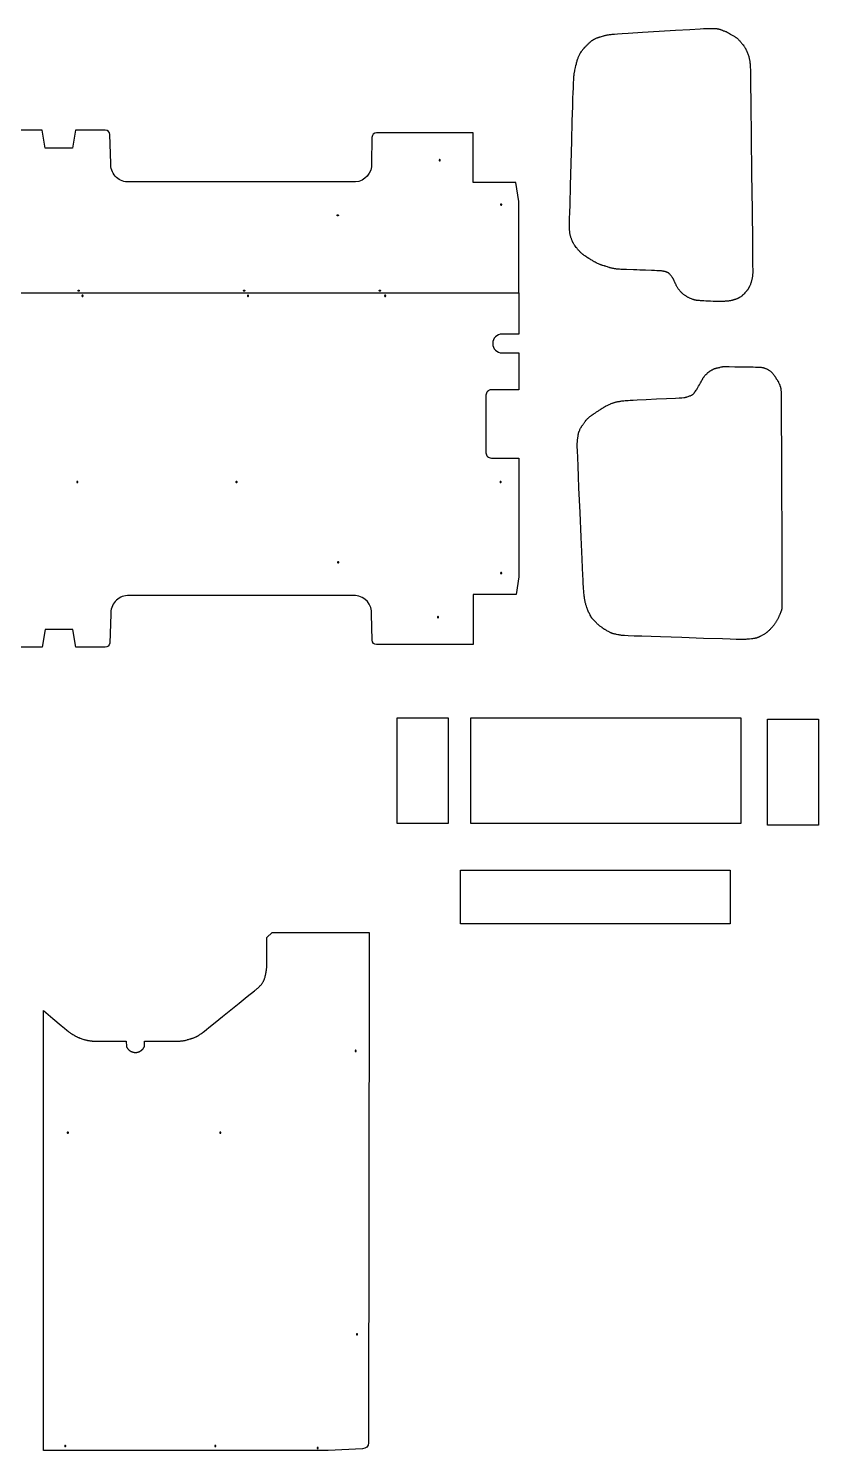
# Model space of a CAD drawing. Extents: x 131 to 9443, y -8375 to -373.
# Drawn here: x 2486 to 5136, y -8360 to -3588 of the extents above; entities that cross this region are included whole.
import ezdxf

# ---------------------------------------------------------------- set-up
doc = ezdxf.new("R2010")
doc.units = 0
doc.layers.add('Default Layer', color=1, linetype='CONTINUOUS')

msp = doc.modelspace()

# ---------------------------------------------------------------- linework, layer by layer
at = {"layer": 'Default Layer'}
for points in [[(4754.5, -3588.7), (4757.2, -3588.6), (4759.9, -3588.5), (4762.6, -3588.5), (4765.3, -3588.4), (4770.7, -3588.4), (4776, -3588.4), (4777.9, -3588.4), (4779.9, -3588.3), (4783.8, -3588.3), (4785.7, -3588.2), (4787.5, -3588.2), (4789.2, -3588.3), (4790, -3588.3), (4790.7, -3588.4), (4792.1, -3588.5), (4793.5, -3588.6), (4794.9, -3588.8), (4796.3, -3589), (4797.7, -3589.3), (4799.1, -3589.5), (4800.4, -3589.8), (4801.8, -3590.2), (4803.2, -3590.5), (4804.7, -3591), (4806.2, -3591.5), (4807.8, -3592), (4809.4, -3592.6), (4811, -3593.2), (4814.2, -3594.4), (4817.6, -3595.7), (4819.6, -3596.4), (4821.7, -3597.3), (4823.8, -3598.1), (4825.9, -3599), (4827.9, -3599.9), (4828.9, -3600.4), (4829.8, -3600.9), (4830.8, -3601.3), (4831.7, -3601.8), (4833.5, -3602.8), (4835.3, -3603.9), (4837.1, -3604.9), (4840.6, -3607.1), (4842.4, -3608.2), (4844.1, -3609.3), (4846.2, -3610.4), (4848.3, -3611.7), (4852.6, -3614.1), (4854.6, -3615.3), (4856.6, -3616.4), (4857.5, -3617), (4858.4, -3617.6), (4859.2, -3618.1), (4859.9, -3618.7), (4860.6, -3619.2), (4861.3, -3619.8), (4862.7, -3620.9), (4864, -3622.1), (4865.3, -3623.3), (4866.6, -3624.5), (4867.9, -3625.8), (4869.1, -3627.1), (4870.3, -3628.4), (4871.7, -3629.8), (4873.2, -3631.6), (4874.8, -3633.5), (4876.5, -3635.6), (4878.3, -3637.7), (4879.9, -3639.8), (4881.5, -3641.8), (4882.9, -3643.7), (4885.4, -3647.1), (4886.6, -3648.8), (4887.8, -3650.5), (4889, -3652.3), (4890.1, -3654.1), (4890.7, -3655), (4891.2, -3655.9), (4891.8, -3656.8), (4892.3, -3657.8), (4892.8, -3658.8), (4893.3, -3659.9), (4893.9, -3661.1), (4894.5, -3662.4), (4895.8, -3665.2), (4897.1, -3668.3), (4898.3, -3671.4), (4898.9, -3672.9), (4899.5, -3674.4), (4900, -3675.9), (4900.6, -3677.3), (4901, -3678.6), (4901.4, -3679.9), (4901.8, -3681.1), (4902.1, -3682.3), (4902.8, -3684.7), (4903.4, -3687.2), (4904, -3689.7), (4904.5, -3692.2), (4905, -3694.7), (4905.4, -3697.2), (4905.7, -3699.7), (4905.9, -3701), (4906.1, -3702.6), (4906.2, -3704.4), (4906.4, -3706.3), (4906.7, -3710.6), (4906.9, -3715.3), (4907.1, -3720.3), (4907.4, -3725.3), (4907.5, -3730.2), (4907.7, -3734.8), (4907.8, -3737.7), (4907.8, -3744.2), (4908.1, -3767), (4909.1, -3844.6), (4910.3, -3952.4), (4911.7, -4075.1), (4913.1, -4197.6), (4914.3, -4304.4), (4914.7, -4347.3), (4915.1, -4380.5), (4915.3, -4402.2), (4915.3, -4408.1), (4915.3, -4410.5), (4915.2, -4412.3), (4915.1, -4414.2), (4914.9, -4416), (4914.7, -4417.9), (4914.5, -4419.7), (4914.2, -4421.6), (4913.9, -4423.4), (4913.6, -4425.3), (4913.2, -4427.2), (4912.8, -4429.3), (4912.3, -4431.5), (4911.7, -4433.7), (4911.1, -4436.1), (4910.5, -4438.4), (4909.8, -4440.7), (4909.4, -4441.8), (4909, -4442.9), (4908.2, -4445.1), (4907.4, -4447.4), (4906.4, -4449.7), (4905.4, -4452.1), (4904.9, -4453.3), (4904.4, -4454.4), (4903.8, -4455.6), (4903.3, -4456.7), (4902.7, -4457.8), (4902.1, -4458.9), (4901.5, -4460), (4900.9, -4461), (4900.3, -4462), (4899.6, -4463), (4898.9, -4463.9), (4898.2, -4464.9), (4897.4, -4465.9), (4896.7, -4466.9), (4895.9, -4467.9), (4895.1, -4468.8), (4893.5, -4470.6), (4892, -4472.4), (4889.2, -4475.5), (4886.7, -4478.3), (4885.4, -4479.6), (4884.1, -4481), (4882.7, -4482.3), (4881.3, -4483.6), (4880.6, -4484.3), (4879.9, -4484.9), (4879.2, -4485.5), (4878.4, -4486.1), (4876.9, -4487.2), (4875.2, -4488.4), (4873.4, -4489.6), (4872.5, -4490.2), (4871.6, -4490.8), (4870.6, -4491.3), (4869.7, -4491.9), (4868.7, -4492.4), (4867.7, -4493), (4866.7, -4493.5), (4865.8, -4494), (4864.8, -4494.4), (4863.8, -4494.9), (4862.7, -4495.3), (4861.6, -4495.8), (4860.3, -4496.3), (4859, -4496.7), (4857.5, -4497.2), (4856, -4497.8), (4854.4, -4498.3), (4852.8, -4498.8), (4851.2, -4499.2), (4849.5, -4499.7), (4847.8, -4500.2), (4846.1, -4500.6), (4844.4, -4501), (4842.8, -4501.4), (4841.1, -4501.8), (4839.6, -4502.1), (4837.9, -4502.3), (4836.1, -4502.6), (4834.2, -4502.8), (4832.1, -4503.1), (4830, -4503.3), (4827.7, -4503.5), (4825.4, -4503.7), (4823, -4503.9), (4820.5, -4504), (4818.1, -4504.2), (4815.6, -4504.3), (4813.1, -4504.4), (4810.7, -4504.5), (4808.2, -4504.6), (4805.9, -4504.6), (4803.6, -4504.7), (4801.1, -4504.7), (4798, -4504.6), (4794.6, -4504.6), (4790.9, -4504.4), (4786.8, -4504.3), (4782.6, -4504.1), (4773.9, -4503.8), (4765.4, -4503.3), (4757.7, -4502.9), (4751.4, -4502.5), (4747, -4502.3), (4740.2, -4501.8), (4736.7, -4501.5), (4733.2, -4501.2), (4729.8, -4500.9), (4728.2, -4500.7), (4726.7, -4500.6), (4725.3, -4500.4), (4724, -4500.2), (4722.8, -4500), (4721.8, -4499.8), (4720.8, -4499.5), (4719.9, -4499.3), (4718.9, -4499), (4717.9, -4498.7), (4717, -4498.3), (4716, -4498), (4714.2, -4497.3), (4712.3, -4496.5), (4710.5, -4495.7), (4707, -4494.3), (4703.7, -4492.8), (4702, -4492.1), (4700.4, -4491.4), (4698.7, -4490.6), (4697.1, -4489.8), (4695.5, -4489), (4694.7, -4488.5), (4693.9, -4488.1), (4693.1, -4487.6), (4692.3, -4487), (4690.5, -4485.9), (4688.7, -4484.6), (4686.9, -4483.3), (4685.1, -4482), (4683.5, -4480.7), (4681.9, -4479.5), (4680.6, -4478.4), (4679.4, -4477.3), (4678.2, -4476.3), (4677, -4475.2), (4675.9, -4474.1), (4674.8, -4473), (4673.7, -4471.8), (4672.6, -4470.7), (4671.5, -4469.5), (4670.5, -4468.2), (4669.3, -4466.7), (4668.1, -4465), (4666.9, -4463.3), (4665.6, -4461.5), (4664.4, -4459.7), (4663.2, -4457.8), (4662.1, -4456.1), (4661.1, -4454.3), (4660.1, -4452.4), (4659.1, -4450.5), (4658.1, -4448.6), (4657.2, -4446.7), (4656.3, -4444.9), (4654.7, -4441.4), (4654.3, -4440.5), (4653.9, -4439.7), (4653.2, -4438), (4651.9, -4434.5), (4651.2, -4432.8), (4650.9, -4432), (4650.5, -4431.1), (4650.1, -4430.3), (4649.7, -4429.5), (4649.3, -4428.7), (4648.8, -4427.9), (4648.4, -4427.1), (4647.8, -4426.2), (4647.3, -4425.4), (4646.7, -4424.6), (4645.5, -4422.9), (4644.3, -4421.3), (4643.1, -4419.8), (4641.9, -4418.3), (4640.9, -4417.1), (4640, -4416.1), (4638.4, -4414.2), (4637.6, -4413.2), (4636.7, -4412.3), (4635.8, -4411.4), (4635, -4410.6), (4634.5, -4410.2), (4634.1, -4409.8), (4633.7, -4409.5), (4633.2, -4409.2), (4632.8, -4408.9), (4632.4, -4408.6), (4631.5, -4408.1), (4630.5, -4407.6), (4629.6, -4407.1), (4628.6, -4406.7), (4627.7, -4406.3), (4625.7, -4405.6), (4624.7, -4405.2), (4623.8, -4404.9), (4622.8, -4404.5), (4621.8, -4404.2), (4620.8, -4404), (4619.8, -4403.7), (4618.8, -4403.5), (4617.7, -4403.3), (4616.5, -4403.1), (4615, -4402.8), (4613.1, -4402.6), (4611.1, -4402.4), (4609, -4402.1), (4606.9, -4401.9), (4604.8, -4401.7), (4602.8, -4401.6), (4601.5, -4401.5), (4599.5, -4401.4), (4593.5, -4401.1), (4585.6, -4400.8), (4576.3, -4400.4), (4555.9, -4399.7), (4537, -4399), (4526.8, -4398.6), (4515.6, -4398.2), (4492.5, -4397.4), (4481.9, -4397), (4477.1, -4396.8), (4472.7, -4396.7), (4468.9, -4396.5), (4465.6, -4396.3), (4463, -4396.1), (4462, -4396), (4461.2, -4396), (4459.7, -4395.8), (4458.2, -4395.6), (4456.7, -4395.4), (4455.2, -4395.2), (4452.1, -4394.6), (4449.1, -4394.1), (4446.1, -4393.5), (4443.3, -4392.9), (4440.6, -4392.3), (4438.1, -4391.7), (4436.9, -4391.3), (4435.7, -4391), (4434.5, -4390.6), (4433.3, -4390.2), (4430.8, -4389.4), (4428.4, -4388.5), (4423.7, -4386.9), (4421.6, -4386.1), (4419.6, -4385.5), (4417.7, -4384.9), (4415.7, -4384.4), (4411.9, -4383.3), (4410, -4382.8), (4408, -4382.2), (4407.1, -4381.9), (4406.1, -4381.6), (4405.2, -4381.3), (4404.3, -4381), (4403.3, -4380.6), (4402.3, -4380.2), (4400, -4379.2), (4397.6, -4378.1), (4395.1, -4376.9), (4392.4, -4375.6), (4389.8, -4374.3), (4387.3, -4373), (4384.9, -4371.7), (4383.7, -4371), (4382.5, -4370.3), (4380.1, -4368.9), (4377.7, -4367.4), (4375.2, -4365.9), (4372.8, -4364.4), (4370.4, -4362.8), (4365.5, -4359.7), (4360.5, -4356.4), (4357.9, -4354.7), (4355.3, -4353), (4352.7, -4351.3), (4350.3, -4349.7), (4349.2, -4348.9), (4348.1, -4348.1), (4347.1, -4347.4), (4346.2, -4346.7), (4344.4, -4345.2), (4342.6, -4343.8), (4340.9, -4342.3), (4339.2, -4340.8), (4337.5, -4339.3), (4335.9, -4337.7), (4334.3, -4336.1), (4332.7, -4334.5), (4331.9, -4333.6), (4331.1, -4332.7), (4330.3, -4331.8), (4329.5, -4330.8), (4327.9, -4328.8), (4326.3, -4326.8), (4324.8, -4324.8), (4323.3, -4322.9), (4320.8, -4319.5), (4318.7, -4316.5), (4317.6, -4315), (4316.5, -4313.5), (4315.5, -4311.9), (4314.5, -4310.4), (4314, -4309.6), (4313.6, -4308.8), (4313.1, -4308), (4312.7, -4307.2), (4312.2, -4306.2), (4311.7, -4305.1), (4311.1, -4303.8), (4310.5, -4302.4), (4309.8, -4300.8), (4309.1, -4299.1), (4308.4, -4297.3), (4307.6, -4295.4), (4306.9, -4293.5), (4306.2, -4291.5), (4305.5, -4289.5), (4304.9, -4287.5), (4304.2, -4285.5), (4303.7, -4283.6), (4303.2, -4281.7), (4303, -4280.8), (4302.8, -4279.9), (4302.6, -4279), (4302.4, -4278.1), (4302.1, -4276.2), (4301.9, -4274.2), (4301.7, -4272.2), (4301.5, -4270.2), (4301.4, -4268.1), (4301.2, -4266), (4301.1, -4263.9), (4301.1, -4261.8), (4301, -4259.6), (4300.9, -4255.3), (4300.8, -4246.8), (4300.8, -4244.7), (4300.9, -4240.5), (4301.2, -4226.5), (4301.7, -4205.9), (4302.4, -4179.8), (4304.1, -4115.2), (4306.2, -4041.2), (4308.2, -3966.5), (4310.1, -3899.7), (4311.6, -3849.4), (4312.1, -3833.1), (4312.3, -3824.1), (4313.1, -3802), (4313.6, -3790.1), (4314.1, -3778.4), (4314.3, -3772.8), (4314.5, -3767.4), (4314.8, -3762.4), (4315, -3757.7), (4315.3, -3753.6), (4315.5, -3749.9), (4315.8, -3746.9), (4315.9, -3745.7), (4316, -3744.6), (4316.3, -3742.5), (4316.6, -3740.5), (4316.9, -3738.4), (4317.3, -3736.3), (4317.7, -3734.1), (4318.1, -3732), (4318.5, -3729.9), (4319, -3727.7), (4319.9, -3723.7), (4320.8, -3719.8), (4322.4, -3713.1), (4323.8, -3707), (4324.6, -3703.9), (4325.3, -3700.8), (4326.1, -3697.7), (4326.9, -3694.9), (4327.3, -3693.5), (4327.7, -3692.2), (4328.1, -3691), (4328.5, -3689.9), (4329.4, -3687.7), (4330.2, -3685.5), (4331.1, -3683.3), (4332.1, -3681.1), (4333.1, -3679), (4334.2, -3676.9), (4335.3, -3674.8), (4336.4, -3672.8), (4337, -3671.7), (4337.7, -3670.6), (4338.4, -3669.5), (4339.1, -3668.4), (4340.6, -3666.1), (4342.2, -3663.8), (4343.8, -3661.5), (4345.5, -3659.2), (4347.1, -3657.2), (4347.9, -3656.2), (4348.6, -3655.3), (4349.4, -3654.4), (4350.1, -3653.5), (4350.9, -3652.6), (4351.7, -3651.8), (4353.4, -3650.1), (4355, -3648.5), (4356.7, -3646.9), (4358.4, -3645.3), (4360.1, -3643.7), (4361.8, -3642.1), (4363.5, -3640.4), (4365.3, -3638.7), (4367, -3636.9), (4368.8, -3635.1), (4369.7, -3634.2), (4370.7, -3633.3), (4371.6, -3632.4), (4372.6, -3631.6), (4373.6, -3630.8), (4374.5, -3630), (4375.5, -3629.2), (4376.6, -3628.5), (4377.6, -3627.8), (4378.7, -3627.1), (4379.8, -3626.4), (4380.9, -3625.8), (4382, -3625.1), (4383.1, -3624.5), (4384.3, -3623.9), (4385.5, -3623.3), (4386.6, -3622.8), (4387.8, -3622.2), (4390.2, -3621.2), (4392.6, -3620.1), (4395, -3619.2), (4396.3, -3618.7), (4397.7, -3618.2), (4399.2, -3617.6), (4400.9, -3617.1), (4402.6, -3616.5), (4404.3, -3616), (4408, -3614.8), (4411.8, -3613.7), (4415.5, -3612.7), (4417.3, -3612.3), (4419.1, -3611.8), (4420.7, -3611.4), (4422.3, -3611.1), (4423.8, -3610.7), (4425.4, -3610.4), (4426.9, -3610.1), (4428.4, -3609.9), (4431.5, -3609.4), (4434.6, -3608.9), (4437.7, -3608.5), (4440.8, -3608.1), (4443.9, -3607.8), (4447, -3607.5), (4448.6, -3607.3), (4451.8, -3607.1), (4462.3, -3606.4), (4477.9, -3605.4), (4497.6, -3604.2), (4546.1, -3601.2), (4601.2, -3597.8), (4656.2, -3594.5), (4704.6, -3591.6), (4739.5, -3589.5), (4749.9, -3588.9), (4754.5, -3588.7)], [(3863.3, -4030.3), (3863.3, -4030.5), (3863.3, -4030.7), (3863.4, -4030.9), (3863.5, -4031.1), (3863.6, -4031.3), (3863.7, -4031.4), (3863.8, -4031.6), (3863.9, -4031.7), (3864, -4031.9), (3864.2, -4032), (3864.4, -4032.1), (3864.5, -4032.2), (3864.7, -4032.2), (3864.9, -4032.3), (3865.1, -4032.3), (3865.3, -4032.3), (3865.5, -4032.3), (3865.7, -4032.3), (3865.9, -4032.2), (3866.1, -4032.2), (3866.3, -4032.1), (3866.4, -4032), (3866.6, -4031.9), (3866.7, -4031.7), (3866.9, -4031.6), (3867, -4031.4), (3867.1, -4031.3), (3867.2, -4031.1), (3867.2, -4030.9), (3867.3, -4030.7), (3867.3, -4030.5), (3867.3, -4030.3), (3867.3, -4030.1), (3867.3, -4029.9), (3867.2, -4029.7), (3867.2, -4029.5), (3867.1, -4029.4), (3867, -4029.2), (3866.9, -4029), (3866.7, -4028.9), (3866.6, -4028.8), (3866.4, -4028.7), (3866.3, -4028.6), (3866.1, -4028.5), (3865.9, -4028.4), (3865.7, -4028.4), (3865.5, -4028.3), (3865.3, -4028.3), (3865.1, -4028.3), (3864.9, -4028.4), (3864.7, -4028.4), (3864.5, -4028.5), (3864.4, -4028.6), (3864.2, -4028.7), (3864, -4028.8), (3863.9, -4028.9), (3863.8, -4029), (3863.7, -4029.2), (3863.6, -4029.4), (3863.5, -4029.5), (3863.4, -4029.7), (3863.3, -4029.9), (3863.3, -4030.1), (3863.3, -4030.3)], [(4069.3, -4179.3), (4069.3, -4179.5), (4069.3, -4179.7), (4069.4, -4179.9), (4069.5, -4180.1), (4069.6, -4180.3), (4069.7, -4180.4), (4069.8, -4180.6), (4069.9, -4180.7), (4070, -4180.9), (4070.2, -4181), (4070.4, -4181.1), (4070.5, -4181.2), (4070.7, -4181.2), (4070.9, -4181.3), (4071.1, -4181.3), (4071.3, -4181.3), (4071.5, -4181.3), (4071.7, -4181.3), (4071.9, -4181.2), (4072.1, -4181.2), (4072.3, -4181.1), (4072.4, -4181), (4072.6, -4180.9), (4072.7, -4180.7), (4072.9, -4180.6), (4073, -4180.4), (4073.1, -4180.3), (4073.2, -4180.1), (4073.2, -4179.9), (4073.3, -4179.7), (4073.3, -4179.5), (4073.3, -4179.3), (4073.3, -4179.1), (4073.3, -4178.9), (4073.2, -4178.7), (4073.2, -4178.5), (4073.1, -4178.4), (4073, -4178.2), (4072.9, -4178), (4072.7, -4177.9), (4072.6, -4177.8), (4072.4, -4177.7), (4072.3, -4177.6), (4072.1, -4177.5), (4071.9, -4177.4), (4071.7, -4177.4), (4071.5, -4177.3), (4071.3, -4177.3), (4071.1, -4177.3), (4070.9, -4177.4), (4070.7, -4177.4), (4070.5, -4177.5), (4070.4, -4177.6), (4070.2, -4177.7), (4070, -4177.8), (4069.9, -4177.9), (4069.8, -4178), (4069.7, -4178.2), (4069.6, -4178.4), (4069.5, -4178.5), (4069.4, -4178.7), (4069.3, -4178.9), (4069.3, -4179.1), (4069.3, -4179.3)], [(3521.3, -4215.3), (3521.3, -4215.1), (3521.3, -4214.9), (3521.4, -4214.7), (3521.5, -4214.5), (3521.6, -4214.4), (3521.7, -4214.2), (3521.8, -4214), (3521.9, -4213.9), (3522, -4213.8), (3522.2, -4213.7), (3522.4, -4213.6), (3522.5, -4213.5), (3522.7, -4213.4), (3522.9, -4213.4), (3523.1, -4213.3), (3523.3, -4213.3), (3523.5, -4213.3), (3523.7, -4213.4), (3523.9, -4213.4), (3524.1, -4213.5), (3524.3, -4213.6), (3524.4, -4213.7), (3524.6, -4213.8), (3524.7, -4213.9), (3524.9, -4214), (3525, -4214.2), (3525.1, -4214.4), (3525.2, -4214.5), (3525.2, -4214.7), (3525.3, -4214.9), (3525.3, -4215.1), (3525.3, -4215.3), (3525.3, -4215.5), (3525.3, -4215.7), (3525.2, -4215.9), (3525.2, -4216.1), (3525.1, -4216.3), (3525, -4216.4), (3524.9, -4216.6), (3524.7, -4216.7), (3524.6, -4216.9), (3524.4, -4217), (3524.3, -4217.1), (3524.1, -4217.2), (3523.9, -4217.2), (3523.7, -4217.3), (3523.5, -4217.3), (3523.3, -4217.3), (3523.1, -4217.3), (3522.9, -4217.3), (3522.7, -4217.2), (3522.5, -4217.2), (3522.4, -4217.1), (3522.2, -4217), (3522, -4216.9), (3521.9, -4216.7), (3521.8, -4216.6), (3521.7, -4216.4), (3521.6, -4216.3), (3521.5, -4216.1), (3521.4, -4215.9), (3521.3, -4215.7), (3521.3, -4215.5), (3521.3, -4215.3)], [(4937.8, -4724.7), (4939.8, -4724.8), (4941.9, -4725.1), (4944, -4725.3), (4946.2, -4725.6), (4948.2, -4725.9), (4950, -4726.2), (4951.5, -4726.5), (4952.1, -4726.6), (4952.6, -4726.8), (4953.5, -4727), (4954.4, -4727.3), (4955.3, -4727.7), (4956.2, -4728), (4957.9, -4728.8), (4959.7, -4729.6), (4961.5, -4730.4), (4963.5, -4731.3), (4964.6, -4731.8), (4965.6, -4732.3), (4966.6, -4732.8), (4967.5, -4733.4), (4968.6, -4734), (4969.9, -4734.9), (4971.4, -4736), (4973, -4737.1), (4974.6, -4738.4), (4976.2, -4739.7), (4977, -4740.3), (4977.7, -4741), (4978.5, -4741.6), (4979.1, -4742.3), (4979.8, -4742.9), (4980.5, -4743.6), (4981.1, -4744.3), (4981.8, -4745), (4983.1, -4746.5), (4984.3, -4748), (4985.5, -4749.6), (4986.6, -4751), (4987.7, -4752.4), (4988.5, -4753.7), (4989, -4754.3), (4989.4, -4754.9), (4990.1, -4756.1), (4990.8, -4757.4), (4991.5, -4758.6), (4992.9, -4761.2), (4993.7, -4762.4), (4994.4, -4763.7), (4995.2, -4764.9), (4996.1, -4766.2), (4998, -4768.9), (4998.9, -4770.2), (4999.9, -4771.6), (5000.3, -4772.3), (5000.7, -4773), (5001.1, -4773.7), (5001.5, -4774.5), (5002.3, -4776.1), (5003.3, -4778.1), (5004.3, -4780.4), (5004.8, -4781.7), (5005.3, -4782.9), (5005.8, -4784.2), (5006.3, -4785.6), (5006.8, -4786.9), (5007.2, -4788.2), (5007.7, -4789.6), (5008.1, -4790.9), (5008.4, -4792.1), (5008.7, -4793.4), (5009, -4794.6), (5009.2, -4795.8), (5009.4, -4797), (5009.6, -4798.2), (5009.8, -4799.5), (5009.9, -4800.7), (5010, -4801.9), (5010.1, -4803.2), (5010.3, -4805.6), (5010.4, -4808.1), (5010.7, -4813.1), (5010.7, -4815.7), (5010.8, -4822.2), (5010.9, -4845.7), (5011.1, -4881.5), (5011.3, -4927.6), (5011.6, -4981.9), (5011.9, -5042.4), (5012.1, -5107), (5012.4, -5173.7), (5012.6, -5240.4), (5012.8, -5305), (5013, -5365.6), (5013.1, -5420), (5013.2, -5466.2), (5013.2, -5485.5), (5013.2, -5502.1), (5013.1, -5515.6), (5013.1, -5525.7), (5013, -5529.5), (5013, -5532.3), (5012.9, -5534.1), (5012.9, -5534.7), (5012.9, -5535), (5012.6, -5536.4), (5012.3, -5537.9), (5011.9, -5539.3), (5011.5, -5540.8), (5011, -5542.2), (5010.5, -5543.7), (5010, -5545.1), (5009.5, -5546.5), (5009, -5547.9), (5008.4, -5549.3), (5007.3, -5551.9), (5006.3, -5554.4), (5005.3, -5556.6), (5004.5, -5558.7), (5003.5, -5560.8), (5002.6, -5562.9), (5001.6, -5565), (5000.6, -5567), (4999.6, -5569.1), (4998.5, -5571), (4997.5, -5572.9), (4996.4, -5574.8), (4995.3, -5576.7), (4994.2, -5578.5), (4993, -5580.4), (4991.8, -5582.2), (4990.6, -5584), (4989.4, -5585.8), (4988.1, -5587.5), (4986.8, -5589.3), (4985.5, -5591.1), (4984.1, -5592.9), (4982.6, -5594.6), (4981.2, -5596.4), (4979.7, -5598.2), (4978.1, -5599.9), (4976.6, -5601.6), (4975.1, -5603.2), (4973.5, -5604.9), (4972, -5606.5), (4970.4, -5608), (4968.7, -5609.6), (4967.1, -5611.1), (4966.2, -5611.9), (4965.4, -5612.6), (4964.5, -5613.3), (4963.7, -5614), (4962.8, -5614.7), (4961.9, -5615.4), (4960.1, -5616.7), (4958.2, -5618), (4956.3, -5619.3), (4954.4, -5620.5), (4952.5, -5621.7), (4950.5, -5622.8), (4948.6, -5623.9), (4946.5, -5625.1), (4944.3, -5626.3), (4942, -5627.6), (4940.7, -5628.2), (4939.5, -5628.9), (4938.2, -5629.5), (4937, -5630.1), (4935.7, -5630.7), (4934.4, -5631.2), (4933.1, -5631.8), (4931.8, -5632.3), (4930.5, -5632.8), (4929.3, -5633.2), (4928, -5633.6), (4926.6, -5633.9), (4925.2, -5634.2), (4923.7, -5634.6), (4922.3, -5634.8), (4920.7, -5635.1), (4919.2, -5635.3), (4917.6, -5635.6), (4914.5, -5636), (4911.3, -5636.4), (4905, -5637.1), (4901.9, -5637.4), (4898.8, -5637.7), (4895.5, -5638), (4892.2, -5638.2), (4888.9, -5638.4), (4885.6, -5638.6), (4882.3, -5638.7), (4879, -5638.8), (4877.1, -5638.8), (4873.2, -5638.7), (4859.6, -5638.3), (4839.4, -5637.6), (4813.7, -5636.8), (4750.2, -5634.8), (4678, -5632.4), (4605.9, -5630), (4542.9, -5627.8), (4517.6, -5626.9), (4497.8, -5626.2), (4484.7, -5625.7), (4481, -5625.6), (4479.4, -5625.5), (4477.4, -5625.2), (4475.4, -5624.9), (4473.4, -5624.6), (4471.4, -5624.2), (4469.4, -5623.8), (4467.4, -5623.4), (4463.4, -5622.6), (4458.7, -5621.6), (4456, -5621.1), (4453.2, -5620.5), (4450.4, -5619.9), (4449.1, -5619.6), (4447.7, -5619.2), (4446.5, -5618.9), (4445.2, -5618.6), (4444.1, -5618.2), (4443.1, -5617.8), (4442.1, -5617.5), (4441.1, -5617.1), (4440.1, -5616.7), (4439.1, -5616.2), (4438.2, -5615.7), (4437.2, -5615.3), (4435.3, -5614.3), (4433.4, -5613.3), (4431.5, -5612.2), (4428.1, -5610.3), (4426.5, -5609.4), (4424.8, -5608.4), (4423.2, -5607.5), (4421.6, -5606.5), (4420, -5605.5), (4418.4, -5604.5), (4416.9, -5603.5), (4415.3, -5602.4), (4411.9, -5600.2), (4410.1, -5598.9), (4408.3, -5597.7), (4406.4, -5596.3), (4404.6, -5595), (4402.8, -5593.6), (4401.9, -5592.9), (4401.1, -5592.2), (4400.2, -5591.4), (4399.3, -5590.6), (4397.2, -5588.8), (4395.1, -5586.7), (4392.9, -5584.6), (4390.8, -5582.5), (4388.8, -5580.5), (4385.6, -5577.2), (4381.5, -5573.1), (4380.2, -5571.7), (4378.9, -5570.3), (4377.6, -5568.9), (4377, -5568.2), (4376.5, -5567.5), (4375.9, -5566.8), (4375.4, -5566.1), (4374.9, -5565.4), (4374.4, -5564.7), (4374, -5563.9), (4373.6, -5563.2), (4373.1, -5562.4), (4372.7, -5561.7), (4372, -5560.1), (4370.4, -5557), (4369.7, -5555.5), (4368.9, -5554), (4368.2, -5552.8), (4367.5, -5551.6), (4366.2, -5549.1), (4365.5, -5547.9), (4364.8, -5546.7), (4364.2, -5545.5), (4363.6, -5544.2), (4363, -5542.9), (4362.4, -5541.4), (4361.8, -5539.7), (4361.2, -5538), (4360.6, -5536.3), (4360, -5534.5), (4358.8, -5531), (4357.5, -5527), (4356.7, -5524.6), (4356, -5522), (4355.2, -5519.4), (4354.5, -5516.9), (4353.8, -5514.5), (4353.3, -5512.3), (4352.8, -5510.3), (4352.4, -5508.2), (4352, -5506.2), (4351.7, -5504.2), (4351.3, -5502.1), (4351, -5500.1), (4350.7, -5498), (4350.5, -5496), (4350.3, -5494.7), (4350.2, -5492.9), (4349.7, -5488.3), (4349.2, -5482.3), (4348.6, -5475.5), (4348.1, -5468.1), (4347.5, -5460.6), (4347, -5453.3), (4346.6, -5446.7), (4346.4, -5444), (4346.2, -5438.9), (4345.4, -5422.4), (4344.3, -5398.6), (4343, -5368.6), (4339.7, -5295.1), (4336.1, -5212), (4332.5, -5129.4), (4330.9, -5091.4), (4329.4, -5057.3), (4328.2, -5028.2), (4327.3, -5005.6), (4326.7, -4990.5), (4326.5, -4986.3), (4326.5, -4985), (4326.5, -4984.4), (4326.6, -4983.1), (4326.6, -4981.7), (4326.7, -4980.4), (4326.8, -4979), (4327.1, -4976.2), (4327.4, -4973.5), (4327.7, -4970.8), (4328, -4968.2), (4328.6, -4963.5), (4328.9, -4961.4), (4329.1, -4959.2), (4329.3, -4957.1), (4329.6, -4954.9), (4329.8, -4952.8), (4330, -4951.7), (4330.2, -4950.7), (4330.4, -4949.6), (4330.6, -4948.5), (4330.8, -4947.5), (4331.1, -4946.4), (4331.4, -4945.4), (4331.7, -4944.3), (4332, -4943.3), (4332.4, -4942.2), (4332.7, -4941.2), (4333.1, -4940.1), (4333.5, -4939), (4334, -4938), (4334.9, -4935.9), (4335.8, -4933.8), (4336.8, -4931.8), (4337.8, -4929.8), (4338.3, -4928.9), (4338.9, -4927.9), (4339.4, -4926.9), (4340, -4926), (4340.6, -4925), (4341.2, -4924.1), (4342.5, -4922.2), (4343.8, -4920.4), (4345.1, -4918.6), (4346.3, -4916.9), (4347.4, -4915.3), (4348.5, -4913.6), (4349.6, -4912), (4350.7, -4910.4), (4351.8, -4908.7), (4352.9, -4907.1), (4354.1, -4905.5), (4354.6, -4904.7), (4355.3, -4904), (4355.9, -4903.2), (4356.5, -4902.5), (4357.2, -4901.7), (4358, -4900.9), (4358.8, -4900), (4359.7, -4899.2), (4361.5, -4897.3), (4363.5, -4895.5), (4365.5, -4893.6), (4367.5, -4891.9), (4369.3, -4890.3), (4371, -4889), (4371.8, -4888.4), (4372.5, -4887.8), (4374.1, -4886.6), (4375.7, -4885.5), (4377.3, -4884.4), (4380.5, -4882.3), (4382.2, -4881.3), (4383.8, -4880.2), (4387.8, -4877.5), (4391.7, -4874.8), (4395.7, -4872.2), (4397.7, -4870.9), (4399.7, -4869.6), (4404.5, -4866.4), (4407.4, -4864.6), (4410.4, -4862.7), (4413.4, -4860.8), (4416.4, -4859), (4417.8, -4858.2), (4419.2, -4857.4), (4420.4, -4856.6), (4421.6, -4856), (4422.8, -4855.3), (4424, -4854.7), (4426.6, -4853.4), (4429.2, -4852.2), (4431.8, -4851), (4434.3, -4849.9), (4436.6, -4848.8), (4438.7, -4847.9), (4440.5, -4847.2), (4443.8, -4845.8), (4445.4, -4845.2), (4447, -4844.6), (4448.7, -4844), (4450.3, -4843.4), (4452, -4842.9), (4453.7, -4842.4), (4455.4, -4841.9), (4457.1, -4841.5), (4458.9, -4841.1), (4460.8, -4840.7), (4462.6, -4840.4), (4464.4, -4840.1), (4468.1, -4839.5), (4470.3, -4839.1), (4473, -4838.8), (4476.2, -4838.3), (4479.6, -4837.9), (4483.3, -4837.5), (4487, -4837.1), (4490.6, -4836.7), (4494, -4836.4), (4495.3, -4836.3), (4497.5, -4836.1), (4504.6, -4835.8), (4514.6, -4835.3), (4527.2, -4834.6), (4557.7, -4833.2), (4592.1, -4831.5), (4626.3, -4829.8), (4656.2, -4828.4), (4668.3, -4827.7), (4677.7, -4827.2), (4684.1, -4826.9), (4685.9, -4826.7), (4686.8, -4826.7), (4687.6, -4826.5), (4688.3, -4826.4), (4689.1, -4826.2), (4689.9, -4826), (4691.4, -4825.6), (4692.9, -4825.1), (4694.4, -4824.6), (4695.9, -4824.2), (4698.5, -4823.3), (4701.1, -4822.4), (4703.7, -4821.4), (4704.9, -4820.9), (4706.1, -4820.5), (4707.2, -4820), (4708.2, -4819.6), (4710, -4818.7), (4710.9, -4818.3), (4711.8, -4817.9), (4712.7, -4817.4), (4713.5, -4816.9), (4713.9, -4816.7), (4714.4, -4816.4), (4714.7, -4816.1), (4715.1, -4815.8), (4715.5, -4815.4), (4715.9, -4815), (4716.3, -4814.6), (4716.7, -4814.1), (4717.5, -4813.1), (4718.4, -4812), (4719.2, -4810.9), (4720, -4809.7), (4720.9, -4808.6), (4721.7, -4807.5), (4723.4, -4805.1), (4725.5, -4802.3), (4726.5, -4800.8), (4727.6, -4799.3), (4728.6, -4797.8), (4729.5, -4796.4), (4730.5, -4794.8), (4731.6, -4792.9), (4732.8, -4790.8), (4734, -4788.6), (4736.5, -4783.9), (4737.8, -4781.7), (4739, -4779.5), (4740.4, -4776.9), (4741.9, -4774.1), (4745, -4768.4), (4746.4, -4765.7), (4747.8, -4763.2), (4748.4, -4762.1), (4749, -4761.2), (4749.5, -4760.3), (4750, -4759.6), (4751, -4758.3), (4752, -4757), (4753, -4755.7), (4754.1, -4754.5), (4755.1, -4753.3), (4756.3, -4752.1), (4757.4, -4750.9), (4758.5, -4749.8), (4761, -4747.2), (4762.5, -4745.7), (4764, -4744.3), (4765.6, -4742.8), (4766.4, -4742.1), (4767.2, -4741.4), (4768, -4740.7), (4768.9, -4740), (4769.7, -4739.4), (4770.6, -4738.8), (4771.5, -4738.2), (4772.5, -4737.5), (4773.6, -4736.9), (4774.7, -4736.2), (4776, -4735.5), (4777.2, -4734.8), (4778.5, -4734.1), (4779.9, -4733.4), (4781.2, -4732.7), (4782.5, -4732), (4783.8, -4731.4), (4785, -4730.8), (4786.2, -4730.3), (4787.3, -4729.8), (4788.3, -4729.4), (4789.2, -4729.1), (4790, -4728.8), (4790.9, -4728.5), (4791.8, -4728.2), (4792.7, -4728), (4793.6, -4727.8), (4794.5, -4727.5), (4796.3, -4727.2), (4798, -4726.8), (4799.8, -4726.5), (4801.5, -4726.1), (4803.2, -4725.8), (4804.8, -4725.4), (4806.4, -4725), (4809.6, -4724.2), (4811.2, -4723.8), (4812.8, -4723.5), (4813.6, -4723.3), (4814.4, -4723.2), (4815.2, -4723.1), (4816, -4723), (4816.8, -4722.9), (4818.1, -4722.9), (4822.3, -4722.9), (4828.5, -4722.9), (4836.2, -4723), (4855.2, -4723.2), (4876.7, -4723.5), (4898.2, -4723.8), (4917.3, -4724.2), (4925.1, -4724.3), (4931.3, -4724.5), (4935.7, -4724.6), (4937, -4724.6), (4937.8, -4724.7)], [(4069.5, -5415.8), (4069.5, -5416), (4069.5, -5416.2), (4069.6, -5416.4), (4069.6, -5416.5), (4069.7, -5416.7), (4069.8, -5416.9), (4069.9, -5417), (4070.1, -5417.2), (4070.2, -5417.3), (4070.4, -5417.4), (4070.5, -5417.5), (4070.7, -5417.6), (4070.9, -5417.7), (4071.1, -5417.7), (4071.3, -5417.8), (4071.5, -5417.8), (4071.7, -5417.8), (4071.9, -5417.7), (4072.1, -5417.7), (4072.3, -5417.6), (4072.4, -5417.5), (4072.6, -5417.4), (4072.8, -5417.3), (4072.9, -5417.2), (4073, -5417), (4073.1, -5416.9), (4073.2, -5416.7), (4073.3, -5416.5), (4073.4, -5416.4), (4073.5, -5416.2), (4073.5, -5416), (4073.5, -5415.8), (4073.5, -5415.6), (4073.5, -5415.4), (4073.4, -5415.2), (4073.3, -5415), (4073.2, -5414.8), (4073.1, -5414.7), (4073, -5414.5), (4072.9, -5414.4), (4072.8, -5414.2), (4072.6, -5414.1), (4072.4, -5414), (4072.3, -5413.9), (4072.1, -5413.9), (4071.9, -5413.8), (4071.7, -5413.8), (4071.5, -5413.8), (4071.3, -5413.8), (4071.1, -5413.8), (4070.9, -5413.9), (4070.7, -5413.9), (4070.5, -5414), (4070.4, -5414.1), (4070.2, -5414.2), (4070.1, -5414.4), (4069.9, -5414.5), (4069.8, -5414.7), (4069.7, -5414.8), (4069.6, -5415), (4069.6, -5415.2), (4069.5, -5415.4), (4069.5, -5415.6), (4069.5, -5415.8)], [(3893.5, -5901.3), (3893.5, -6256.3), (3722.5, -6256.3), (3722.5, -5901.3), (3893.5, -5901.3)], [(4875.2, -5901.3), (4875.2, -6256.3), (3970.2, -6256.3), (3970.2, -5901.3), (4875.2, -5901.3)], [(5136.2, -5906.4), (5136.2, -6261.4), (4965.2, -6261.4), (4965.2, -5906.4), (5136.2, -5906.4)], [(4839.9, -6412.4), (4839.9, -6592.4), (3934.9, -6592.4), (3934.9, -6412.4), (4839.9, -6412.4)], [(3581.4, -7019.1), (3581.4, -7019.3), (3581.5, -7019.5), (3581.5, -7019.7), (3581.6, -7019.9), (3581.7, -7020.1), (3581.8, -7020.2), (3581.9, -7020.4), (3582, -7020.5), (3582.2, -7020.7), (3582.3, -7020.8), (3582.5, -7020.9), (3582.7, -7021), (3582.8, -7021), (3583, -7021.1), (3583.2, -7021.1), (3583.4, -7021.1), (3583.6, -7021.1), (3583.8, -7021.1), (3584, -7021), (3584.2, -7021), (3584.4, -7020.9), (3584.6, -7020.8), (3584.7, -7020.7), (3584.8, -7020.5), (3585, -7020.4), (3585.1, -7020.2), (3585.2, -7020.1), (3585.3, -7019.9), (3585.3, -7019.7), (3585.4, -7019.5), (3585.4, -7019.3), (3585.4, -7019.1), (3585.4, -7018.9), (3585.4, -7018.7), (3585.3, -7018.5), (3585.3, -7018.3), (3585.2, -7018.2), (3585.1, -7018), (3585, -7017.9), (3584.8, -7017.7), (3584.7, -7017.6), (3584.6, -7017.5), (3584.4, -7017.4), (3584.2, -7017.3), (3584, -7017.2), (3583.8, -7017.2), (3583.6, -7017.1), (3583.4, -7017.1), (3583.2, -7017.1), (3583, -7017.2), (3582.8, -7017.2), (3582.7, -7017.3), (3582.5, -7017.4), (3582.3, -7017.5), (3582.2, -7017.6), (3582, -7017.7), (3581.9, -7017.9), (3581.8, -7018), (3581.7, -7018.2), (3581.6, -7018.3), (3581.5, -7018.5), (3581.5, -7018.7), (3581.4, -7018.9), (3581.4, -7019.1)], [(3585.7, -7969.9), (3585.7, -7970.1), (3585.7, -7970.3), (3585.8, -7970.5), (3585.8, -7970.7), (3585.9, -7970.9), (3586, -7971), (3586.1, -7971.2), (3586.3, -7971.3), (3586.4, -7971.4), (3586.5, -7971.6), (3586.7, -7971.7), (3586.9, -7971.7), (3587.1, -7971.8), (3587.3, -7971.9), (3587.5, -7971.9), (3587.7, -7971.9), (3587.9, -7971.9), (3588.1, -7971.9), (3588.3, -7971.8), (3588.4, -7971.7), (3588.6, -7971.7), (3588.8, -7971.6), (3588.9, -7971.4), (3589.1, -7971.3), (3589.2, -7971.2), (3589.3, -7971), (3589.4, -7970.9), (3589.5, -7970.7), (3589.6, -7970.5), (3589.6, -7970.3), (3589.7, -7970.1), (3589.7, -7969.9), (3589.7, -7969.7), (3589.6, -7969.5), (3589.6, -7969.3), (3589.5, -7969.1), (3589.4, -7969), (3589.3, -7968.8), (3589.2, -7968.6), (3589.1, -7968.5), (3588.9, -7968.4), (3588.8, -7968.2), (3588.6, -7968.1), (3588.4, -7968.1), (3588.3, -7968), (3588.1, -7967.9), (3587.9, -7967.9), (3587.7, -7967.9), (3587.5, -7967.9), (3587.3, -7967.9), (3587.1, -7968), (3586.9, -7968.1), (3586.7, -7968.1), (3586.5, -7968.2), (3586.4, -7968.4), (3586.3, -7968.5), (3586.1, -7968.6), (3586, -7968.8), (3585.9, -7969), (3585.8, -7969.1), (3585.8, -7969.3), (3585.7, -7969.5), (3585.7, -7969.7), (3585.7, -7969.9)], [(3453.8, -8351.3), (3453.8, -8351.5), (3453.8, -8351.7), (3453.9, -8351.9), (3454, -8352.1), (3454, -8352.3), (3454.1, -8352.5), (3454.3, -8352.6), (3454.4, -8352.8), (3454.5, -8352.9), (3454.7, -8353), (3454.9, -8353.1), (3455, -8353.2), (3455.2, -8353.2), (3455.4, -8353.3), (3455.6, -8353.3), (3455.8, -8353.3), (3456, -8353.3), (3456.2, -8353.3), (3456.4, -8353.2), (3456.6, -8353.2), (3456.8, -8353.1), (3456.9, -8353), (3457.1, -8352.9), (3457.2, -8352.8), (3457.3, -8352.6), (3457.5, -8352.5), (3457.6, -8352.3), (3457.6, -8352.1), (3457.7, -8351.9), (3457.8, -8351.7), (3457.8, -8351.5), (3457.8, -8351.3), (3457.8, -8351.1), (3457.8, -8350.9), (3457.7, -8350.7), (3457.6, -8350.6), (3457.6, -8350.4), (3457.5, -8350.2), (3457.3, -8350.1), (3457.2, -8349.9), (3457.1, -8349.8), (3456.9, -8349.7), (3456.8, -8349.6), (3456.6, -8349.5), (3456.4, -8349.4), (3456.2, -8349.4), (3456, -8349.3), (3455.8, -8349.3), (3455.6, -8349.3), (3455.4, -8349.4), (3455.2, -8349.4), (3455, -8349.5), (3454.9, -8349.6), (3454.7, -8349.7), (3454.5, -8349.8), (3454.4, -8349.9), (3454.3, -8350.1), (3454.1, -8350.2), (3454, -8350.4), (3454, -8350.6), (3453.9, -8350.7), (3453.8, -8350.9), (3453.8, -8351.1), (3453.8, -8351.3)]]:
    msp.add_lwpolyline(points, close=True, dxfattribs=at)
for points in [[(1719.3, -3929.9), (1719.3, -3929.9), (1719.3, -4475.3), (4130.3, -4475.3), (4130.3, -4169.2), (4120.5, -4105.4), (3977.3, -4105.4), (3977.3, -3938.9), (3653.1, -3938.9, 0.409913), (3638.1, -3953.7), (3636.8, -4040.9, -0.411912), (3582.3, -4103.4), (2817.3, -4103.4, -0.416519), (2761.8, -4040.9), (2758.5, -3944.4, 0.404357), (2743.5, -3929.9), (2643.3, -3929.9), (2633.3, -3989.9), (2541.3, -3989.9), (2531.3, -3929.9), (1719.3, -3929.9)], [(1719.5, -4475.6), (4130.5, -4475.6), (4130.5, -4475.6), (4130.5, -4613.9), (4074.5, -4613.9, 0.414214), (4043, -4645.4, 0.414214), (4074.5, -4676.9), (4130.5, -4676.9), (4130.5, -4800.8), (4038.5, -4800.8, 0.414214), (4020.5, -4818.8), (4020.5, -5011.8, 0.414214), (4038.5, -5029.8), (4130.5, -5029.8), (4130.5, -5427.9), (4121.5, -5488), (3977.5, -5488), (3977.5, -5655.8), (3653.3, -5655.8, -0.409913), (3638.3, -5641), (3637, -5553.8, 0.411912), (3582.5, -5491.3), (2817.5, -5491.3, 0.416519), (2762, -5553.8), (2758.1, -5650.4, -0.402396), (2743.1, -5664.8), (2644.1, -5664.8), (2634.1, -5604.8), (2542.1, -5604.8), (2532.1, -5664.8), (1719.5, -5664.8)]]:
    msp.add_lwpolyline(points, format="xyb", dxfattribs=at)
for points in [[(2654.3, -4470, -0.414214), (2652.3, -4468, -0.414214), (2654.3, -4466, -0.414214), (2656.3, -4468, -0.414214), (2654.3, -4470)], [(2667, -4487.6, 0.414214), (2669, -4485.6, 0.414214), (2667, -4483.6, 0.414214), (2665, -4485.6, 0.414214), (2667, -4487.6)], [(3209.3, -4470, -0.414214), (3207.3, -4468, -0.414214), (3209.3, -4466, -0.414214), (3211.3, -4468, -0.414214), (3209.3, -4470)], [(3222, -4487.6, 0.414214), (3224, -4485.6, 0.414214), (3222, -4483.6, 0.414214), (3220, -4485.6, 0.414214), (3222, -4487.6)], [(3664.3, -4470, -0.414214), (3662.3, -4468, -0.414214), (3664.3, -4466, -0.414214), (3666.3, -4468, -0.414214), (3664.3, -4470)], [(3682.3, -4487.6, 0.414214), (3684.3, -4485.6, 0.414214), (3682.3, -4483.6, 0.414214), (3680.3, -4485.6, 0.414214), (3682.3, -4487.6)], [(2649.5, -5112.3, 0.414214), (2651.5, -5110.3, 0.414214), (2649.5, -5108.3, 0.414214), (2647.5, -5110.3, 0.414214), (2649.5, -5112.3)], [(3183.5, -5112.3, 0.414214), (3185.5, -5110.3, 0.414214), (3183.5, -5108.3, 0.414214), (3181.5, -5110.3, 0.414214), (3183.5, -5112.3)], [(4069.5, -5112.3, 0.414214), (4071.5, -5110.3, 0.414214), (4069.5, -5108.3, 0.414214), (4067.5, -5110.3, 0.414214), (4069.5, -5112.3)], [(3524.5, -5381.8, 0.414214), (3526.5, -5379.8, 0.414214), (3524.5, -5377.8, 0.414214), (3522.5, -5379.8, 0.414214), (3524.5, -5381.8)], [(3859.5, -5565.8, 0.414214), (3861.5, -5563.8, 0.414214), (3859.5, -5561.8, 0.414214), (3857.5, -5563.8, 0.414214), (3859.5, -5565.8)], [(2535.7, -6883.2), (2567.6, -6910.2), (2595, -6933.3), (2606, -6942.5), (2614.5, -6949.6), (2620.1, -6954.4), (2621.8, -6955.7), (2622.6, -6956.3), (2623.9, -6957.3), (2625.4, -6958.3), (2626.9, -6959.3), (2628.4, -6960.2), (2631.3, -6962), (2634, -6963.6), (2636.4, -6965.1), (2638.9, -6966.6), (2640.1, -6967.3), (2641.3, -6968.1), (2642.6, -6968.8), (2643.9, -6969.5), (2645.3, -6970.2), (2646.9, -6971), (2648.7, -6971.9), (2650.6, -6972.8), (2652.4, -6973.7), (2654.2, -6974.5), (2655.8, -6975.2), (2657.1, -6975.7), (2658.3, -6976.2), (2659.5, -6976.6), (2662.1, -6977.5), (2664.7, -6978.4), (2667.7, -6979.3), (2670.9, -6980.4), (2672.6, -6980.9), (2674.4, -6981.4), (2676.3, -6981.9), (2678.2, -6982.4), (2680.2, -6982.8), (2681.1, -6983), (2682.1, -6983.2), (2684.2, -6983.6), (2686.6, -6984), (2689.3, -6984.5), (2692, -6985), (2693.5, -6985.2), (2694.9, -6985.4), (2696.3, -6985.6), (2697.8, -6985.8), (2699.2, -6985.9), (2700.6, -6986), (2702, -6986.1), (2703.4, -6986.2), (2705.4, -6986.2), (2708.6, -6986.2), (2718.4, -6986.3), (2731.7, -6986.3), (2747.3, -6986.3), (2781.8, -6986.2), (2813.5, -6986.2), (2814, -7004), (2814.6, -7005.3), (2815.3, -7006.5), (2815.9, -7007.7), (2816.6, -7008.8), (2817.4, -7009.9), (2818.1, -7010.9), (2818.9, -7011.9), (2819.8, -7012.9), (2820.6, -7013.8), (2821.5, -7014.7), (2822.4, -7015.6), (2823.3, -7016.4), (2824.2, -7017.2), (2825.2, -7017.9), (2826.1, -7018.6), (2827.1, -7019.3), (2828.1, -7019.9), (2829.1, -7020.5), (2830.2, -7021), (2831.2, -7021.5), (2832.3, -7021.9), (2833.4, -7022.4), (2834.5, -7022.7), (2835.6, -7023.1), (2836.7, -7023.4), (2837.8, -7023.6), (2838.9, -7023.8), (2840, -7024), (2841.1, -7024.2), (2842.3, -7024.3), (2843.4, -7024.3), (2844.5, -7024.3), (2845.6, -7024.3), (2846.8, -7024.3), (2847.9, -7024.2), (2849, -7024), (2850.1, -7023.8), (2851.2, -7023.6), (2852.4, -7023.4), (2853.4, -7023.1), (2854.5, -7022.7), (2855.6, -7022.4), (2856.7, -7021.9), (2857.7, -7021.5), (2858.8, -7021), (2859.8, -7020.5), (2860.8, -7019.9), (2861.8, -7019.3), (2862.8, -7018.6), (2863.8, -7017.9), (2864.7, -7017.2), (2865.6, -7016.4), (2866.5, -7015.6), (2867.4, -7014.7), (2868.3, -7013.9), (2869.1, -7012.9), (2869.9, -7012), (2870.7, -7010.9), (2871.4, -7009.9), (2872.1, -7008.8), (2872.8, -7007.7), (2873.5, -7006.5), (2874.1, -7005.3), (2874.7, -7004), (2874.7, -6986.1), (2890.8, -6986.1), (2908.8, -6986.1), (2946.1, -6986.2), (2962.9, -6986.2), (2977, -6986.2), (2987.2, -6986.2), (2990.4, -6986.1), (2992.2, -6986.1), (2994.2, -6986), (2996.4, -6985.8), (2998.5, -6985.6), (3000.7, -6985.4), (3002.8, -6985.2), (3004.8, -6985), (3006.6, -6984.7), (3008.3, -6984.4), (3009.1, -6984.2), (3009.9, -6984), (3011.5, -6983.7), (3013.1, -6983.2), (3014.7, -6982.7), (3017.8, -6981.8), (3019.4, -6981.3), (3021, -6980.8), (3022.7, -6980.3), (3024.5, -6979.8), (3028.1, -6978.9), (3029.9, -6978.4), (3031.7, -6977.9), (3033.5, -6977.3), (3035.3, -6976.8), (3037.1, -6976.1), (3038.9, -6975.5), (3040.9, -6974.8), (3042.8, -6974), (3044.7, -6973.2), (3046.7, -6972.4), (3047.6, -6971.9), (3048.6, -6971.5), (3049.5, -6971), (3050.4, -6970.6), (3051.4, -6970.1), (3052.4, -6969.5), (3053.4, -6968.9), (3054.6, -6968.2), (3056.9, -6966.7), (3059.4, -6965.1), (3061.9, -6963.4), (3064.4, -6961.7), (3066.9, -6960), (3069.2, -6958.3), (3070.1, -6957.6), (3071.5, -6956.5), (3076.1, -6952.9), (3082.6, -6947.7), (3090.9, -6941), (3111.8, -6924.1), (3136.9, -6903.7), (3192.8, -6858.5), (3219.8, -6836.6), (3243.8, -6817.2), (3245.8, -6815.5), (3248.1, -6813.7), (3252.5, -6810.1), (3254.7, -6808.3), (3256.7, -6806.6), (3257.6, -6805.9), (3258.4, -6805.1), (3259.2, -6804.4), (3259.9, -6803.8), (3261.1, -6802.5), (3262.4, -6801.2), (3263.6, -6799.9), (3264.8, -6798.5), (3266, -6797.2), (3267.1, -6795.8), (3268.2, -6794.4), (3269.2, -6793), (3270.1, -6791.6), (3271.1, -6790.1), (3272, -6788.7), (3272.9, -6787.2), (3273.7, -6785.7), (3274.5, -6784.2), (3275.2, -6782.6), (3276, -6781.1), (3276.3, -6780.2), (3276.6, -6779.4), (3277, -6778.5), (3277.3, -6777.5), (3277.9, -6775.6), (3278.6, -6773.5), (3279.2, -6771.5), (3279.7, -6769.4), (3280.2, -6767.4), (3280.7, -6765.6), (3281.1, -6763.7), (3281.5, -6761.9), (3281.9, -6759.9), (3282.2, -6758), (3282.9, -6754.4), (3283.4, -6751.1), (3283.9, -6748), (3284.4, -6745), (3285.4, -6738.9), (3285.4, -6638.9), (3302.7, -6621.5), (3628.3, -6621.5), (3628.3, -6721.5), (3626.6, -8334.1, -0.413909), (3606.6, -8354.1), (3490.8, -8359.7), (2535.7, -8360.1), (2535.7, -6883.2)], [(2615.7, -7293.2, 0.414214), (2617.7, -7295.2, 0.414214), (2619.7, -7293.2, 0.414214), (2617.7, -7291.2, 0.414214), (2615.7, -7293.2)], [(3127.1, -7293.5, 0.414214), (3129.1, -7295.5, 0.414214), (3131.1, -7293.5, 0.414214), (3129.1, -7291.5, 0.414214), (3127.1, -7293.5)], [(2607, -8344.7, 0.414214), (2609, -8346.7, 0.414214), (2611, -8344.7, 0.414214), (2609, -8342.7, 0.414214), (2607, -8344.7)], [(3110.6, -8345, 0.414214), (3112.6, -8347, 0.414214), (3114.6, -8345, 0.414214), (3112.6, -8343, 0.414214), (3110.6, -8345)]]:
    msp.add_lwpolyline(points, format="xyb", close=True, dxfattribs=at)

doc.saveas('drawing.dxf')
